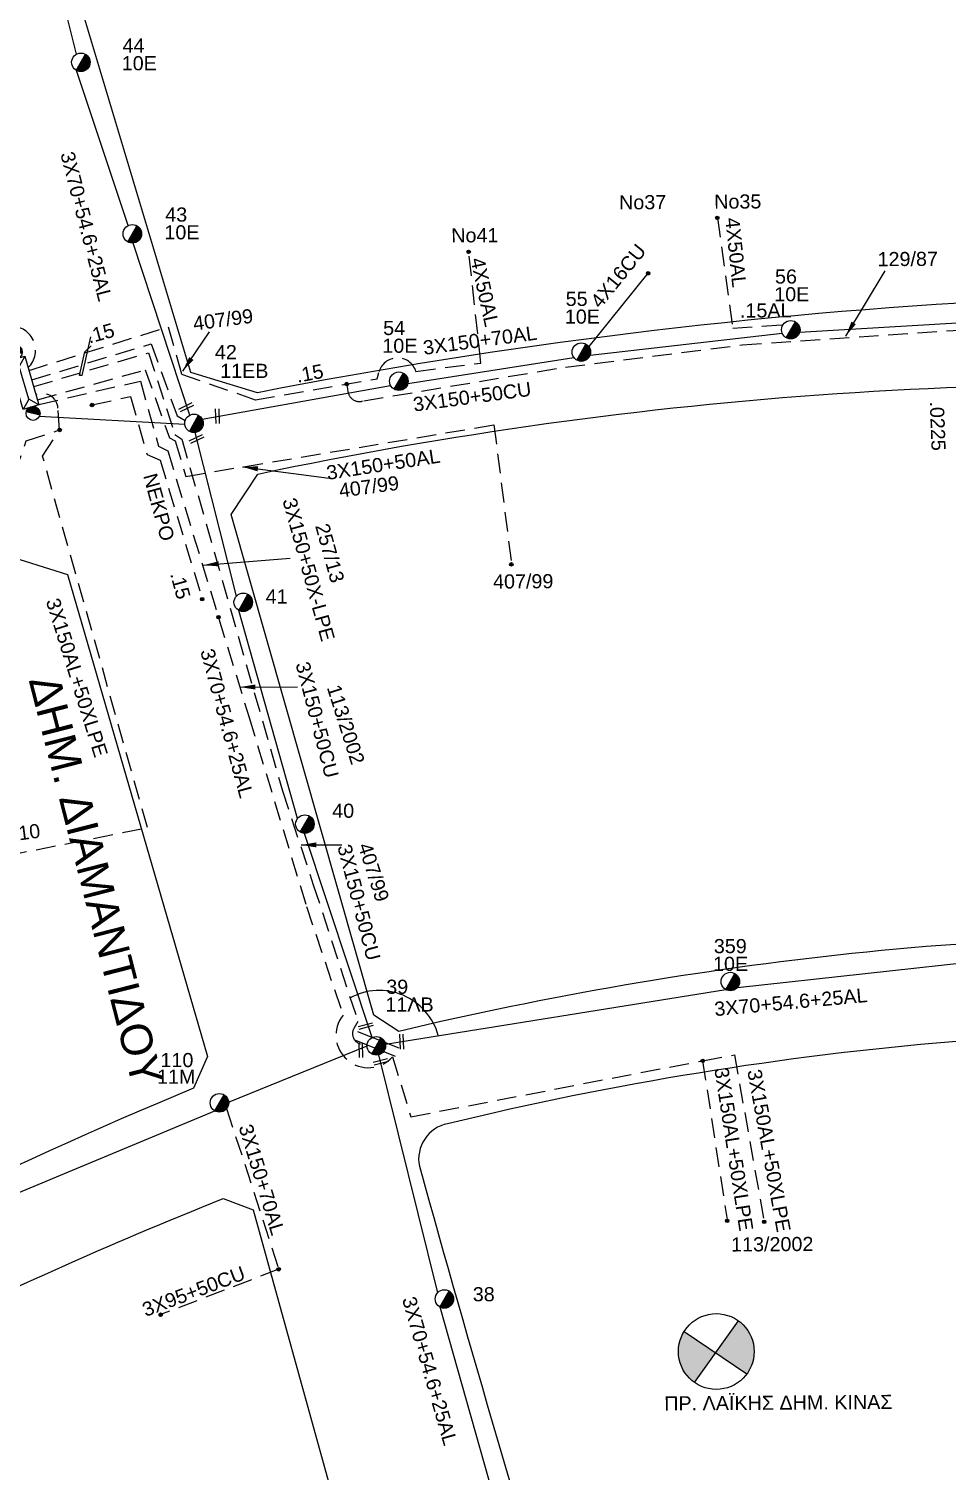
# Model space of a CAD drawing. Header units: millimetres. Extents: x 8791 to 11104, y 1833 to 2902.
# Drawn here: x 10051.8 to 10171.3, y 2605.5 to 2793.2 of the extents above; entities that cross this region are included whole.
import ezdxf
from ezdxf.enums import TextEntityAlignment as Align

# ---------------------------------------------------------------- set-up
doc = ezdxf.new("R2010")
doc.units = ezdxf.units.MM
doc.linetypes.add('DASHED', pattern=[19.05, 12.7, -6.35])
for name, color, linetype in [('Γέφυρες Εναερίου Δικτύου', 7, 'Continuous'), ('Γυμνά εναέρια ΧΤ (3Φ)   4x50AL', 7, 'Continuous'), ('Γυμνά εναέρια ΧΤ και ΦΟΠ (3Φ)   4x50+16AL', 7, 'Continuous'), ('Επιγραφές - Σχήματα', 7, 'Continuous'), ('Καλώδια ΧΤ   3x150+50AL', 7, 'DASHED'), ('Καλώδια ΧΤ   3x150+50CU', 7, 'DASHED'), ('Καλώδια ΧΤ   3x150+70AL', 7, 'DASHED'), ('Καλώδια ΧΤ   3x150AL+50XLPE', 7, 'DASHED'), ('Καλώδια ΧΤ   3x95+50CU', 7, 'DASHED'), ('Μηχανική τομή', 7, 'Continuous'), ('Στύλος ΦΜ', 7, 'Continuous'), ('Στύλος ΦΜ @ 1', 7, 'Continuous'), ('Συνδέσεις', 7, 'Continuous'), ('Συνεστραμμένα ΧΤ   3x70+54.6+25AL', 7, 'SYN_LINE'), ('Τομή', 7, 'Continuous'), ('Υποσταθμός εναέριος 2 στύλων', 7, 'Continuous'), ('Υποσταθμός πόλεως', 7, 'Continuous'), ('Υπόβαθρο ΔΕΗ', 7, 'Continuous'), ('Υπόγεια Καλώδια Δικτύου ΧΤ   .15', 7, 'DASHED'), ('Υπόγεια Καλώδια Δικτύου ΧΤ   150AL', 7, 'DASHED'), ('Υπόγεια καλώδια Παροχών ΧΤ   .0225', 7, 'DASHED')]:
    doc.layers.add(name, color=color, linetype=linetype)
doc.styles.add('ar', font='ARIAL.TTF')
doc.styles.get("Standard").update_dxf_attribs({"font": 'ARIAL.TTF'})
doc.linetypes.add('SYN_LINE', pattern='A,0.5,-0.0001,["/\\/\\/\\/",Standard,S=0.1,R=0,X=0,Y=-0.05],-0.25', length=0.7501)
doc.dimstyles.new('ISO-25', dxfattribs={"dimtxt": 2.5, "dimasz": 2.5, "dimexe": 1.25, "dimexo": 0.625, "dimtad": 1, "dimtxsty": 'Standard', "dimcen": 2.5, "dimadec": 0, "dimazin": 0, "dimtfac": 1, "dimtmove": 0, "dimatfit": 3, "dimfxl": 1, "dimarcsym": 0})

# ---------------------------------------------------------------- blocks, each defined once
blk = doc.blocks.new('ΥΠΑΡΧΩΝ ΤΣΙΜΕΝΤΕΝΙΟΣ ΣΤΥΛΟΣ')
at = {"layer": 'Στύλος ΦΜ'}
blk.add_hatch(color=256, dxfattribs=at).paths.add_polyline_path([(-1.29, -2.28, 0.574793), (2.62, 0, 0.268822), (1.3, 2.27)])
blk.add_line((-1.29, -2.28), (1.3, 2.27), dxfattribs=at)
blk.add_circle((0, 0), 2.62, dxfattribs=at)
at = {"layer": 'Στύλος ΦΜ', "flags": 4}
for tag, p in [('ΑΡΙΘΜΟΣ', (-4.68, 8.05)), ('ΤΥΠΟΣ', (-4.91, 3.03))]:
    blk.add_attdef(tag, p, '', height=4, dxfattribs=at)
blk = doc.blocks.new('ΥΠΟΣΤΑΘΜΟΣ ΕΝΑΕΡΙΟΣ ΕΠΙ 2 ΣΤΥΛΩΝ')
at = {"layer": 'Υποσταθμός εναέριος 2 στύλων', "linetype": 'Continuous'}
for points in [[(-11.97, -2.11, 0.574793), (-8.45, -0.07, 0.268822), (-9.64, 1.98)], [(9.68, -2.15, 0.574793), (13.19, -0.1, 0.268822), (12.01, 1.95)]]:
    blk.add_hatch(color=256, dxfattribs=at).paths.add_polyline_path(points)
for p, q in [((-11.97, -2.11), (-9.64, 1.98)), ((9.68, -2.15), (12.01, 1.95))]:
    blk.add_line(p, q, dxfattribs=at)
for centre in [(-10.81, -0.07), (10.84, -0.1)]:
    blk.add_circle(centre, 2.36, dxfattribs=at)
at = {"layer": 'Υποσταθμός πόλεως', "linetype": 'Continuous', "ltscale": 40}
blk.add_lwpolyline([(-8.57, 2.82), (8.57, 2.82), (8.57, -2.82), (-8.57, -2.82)], close=True, dxfattribs=at)
for points in [[(-5.75, 0), (-8.57, 2.82)], [(-8.57, -2.82), (-5.75, 0)], [(-5.75, 0), (5.75, 0)], [(5.75, 0), (8.57, 2.82)], [(8.57, -2.82), (5.75, 0)]]:
    blk.add_lwpolyline(points, dxfattribs=at)
at = {"layer": 'Υποσταθμός εναέριος 2 στύλων', "ltscale": 40, "flags": 1}
for tag, p in [('ΜΕΤΑΣΧΗΜΑΤΙΣΜΟΣ', (14.09, 2.51)), ('ΙΣΧΥΣ', (14.07, -0.28)), ('ΑΡΙΘΜΟΣ', (14.19, -3))]:
    blk.add_attdef(tag, p, '', height=1.8, dxfattribs=at)
blk = doc.blocks.new('ΤΟΜΗ')
at = {"layer": 'Τομή', "ltscale": 40}
for p, q in [((-5.68, 0), (5.68, 0)), ((5.68, -2.33), (-5.68, -2.33))]:
    blk.add_line(p, q, dxfattribs=at)
blk = doc.blocks.new('ΜΗΧΑΝΙΚΗ ΤΟΜΗ')
at = {"layer": 'Μηχανική τομή', "ltscale": 40}
for p, q in [((-1.89, 0.78), (1.89, 0.78)), ((1.89, 0), (-1.89, 0))]:
    blk.add_line(p, q, dxfattribs=at)
blk = doc.blocks.new('_ΣΥΝΔΕΣΗ')
at = {"layer": 'Συνδέσεις', "linetype": 'SYN_LINE', "ltscale": 40}
blk.add_hatch(color=256, dxfattribs=at).paths.add_polyline_path([(0.5, -0.01, 1), (-0.5, -0.01, 1)])
at = {"layer": 'Συνδέσεις'}
blk.add_circle((0, -0.01), 0.5, dxfattribs=at)

msp = doc.modelspace()

# ---------------------------------------------------------------- hatches: boundary and pattern name
at = {"layer": 'Επιγραφές - Σχήματα'}
h = msp.add_hatch(color=1, dxfattribs=at)
h.paths.add_polyline_path([(10144.16, 2625.1), (10141.2, 2620.94), (10145.24, 2618.21, 0.158648), (10146.19, 2621.11, 0.239646)])
h.paths.add_polyline_path([(10141.2, 2620.94), (10137.08, 2623.73, 0.140748), (10136.33, 2621.11, 0.245453), (10138.44, 2617.07)])

# ---------------------------------------------------------------- linework, layer by layer
at = {"layer": 'Γέφυρες Εναερίου Δικτύου', "color": 30, "linetype": 'DASHED', "ltscale": 0.2}
msp.add_lwpolyline([(10030.84, 2727.56), (10049.92, 2735.33), (10051.47, 2739.62), (10055.81, 2741.04), (10055.59, 2743.88, 0.507875), (10052.72, 2745.65, -39.697215)], format="xyb", dxfattribs=at)
at = {"layer": 'Γυμνά εναέρια ΧΤ (3Φ)   4x50AL', "color": 27, "linetype": 'DASHED', "ltscale": 0.2}
msp.add_lwpolyline([(10141.41, 2768.63), (10143.4, 2754.29)], dxfattribs=at)
at = {"layer": 'Γυμνά εναέρια ΧΤ (3Φ)   4x50AL', "color": 85, "linetype": 'DASHED', "ltscale": 0.2}
msp.add_lwpolyline([(10110.62, 2749.74), (10109.05, 2764.22)], dxfattribs=at)
at = {"layer": 'Γυμνά εναέρια ΧΤ και ΦΟΠ (3Φ)   4x50+16AL', "color": 27}
for points in [[(10152.1, 2753.75), (10179.92, 2755.42)], [(10124.83, 2750.74), (10149.83, 2753.62)], [(10101.12, 2747.07), (10122.72, 2750.45)], [(10074.36, 2742.44), (10098.88, 2746.82)]]:
    msp.add_lwpolyline(points, dxfattribs=at)
at = {"layer": 'Γυμνά εναέρια ΧΤ και ΦΟΠ (3Φ)   4x50+16AL', "color": 27, "linetype": 'SYN_LINE', "ltscale": 20}
msp.add_lwpolyline([(10053.14, 2742.82), (10072.12, 2741.77)], dxfattribs=at)
at = {"layer": 'Επιγραφές - Σχήματα', "color": 7, "linetype": 'SYN_LINE', "ltscale": 15}
msp.add_line((10124.35, 2751.45), (10132.41, 2761.42), dxfattribs=at)
at = {"layer": 'Επιγραφές - Σχήματα', "ltscale": 20}
msp.add_lwpolyline([(10059.84, 2753.16), (10058.7, 2748.1), (10058.4, 2748.1), (10059.07, 2751.2), (10059.91, 2751.98)], dxfattribs=at)
at = {"layer": 'Επιγραφές - Σχήματα', "color": 1}
for points in [[(10138.44, 2617.07), (10144.16, 2625.1)], [(10137.08, 2623.73), (10145.24, 2618.21)]]:
    msp.add_lwpolyline(points, dxfattribs=at)
msp.add_circle((10141.26, 2621.11), 4.93, dxfattribs=at)
at = {"layer": 'Επιγραφές - Σχήματα', "ltscale": 20}
msp.add_arc((10097.4, 2660.13), 7.96, 15.2404, 118.8807, dxfattribs=at)
at = {"layer": 'Καλώδια ΧΤ   3x150+50AL', "color": 85, "ltscale": 0.2}
msp.add_lwpolyline([(10102.18, 2748.65), (10110.62, 2749.74)], dxfattribs=at)
at = {"layer": 'Καλώδια ΧΤ   3x150+50AL', "color": 1, "ltscale": 0.2}
msp.add_lwpolyline([(10052.93, 2744.95), (10066.94, 2748.84), (10070.11, 2739.99), (10070.84, 2739.63), (10072.22, 2734.99), (10112.33, 2741.69), (10114.61, 2723.54)], dxfattribs=at)
at = {"layer": 'Καλώδια ΧΤ   3x150+50CU', "color": 85, "ltscale": 0.2}
msp.add_lwpolyline([(10093.18, 2747.01), (10093.33, 2746.01, 0.486216), (10095.4, 2744.84), (10121.63, 2749.2), (10144.63, 2752.11), (10173.8, 2754.08, 0.49466), (10175.33, 2756.39), (10177.98, 2756.47), (10178.47, 2756.99, -0.736401), (10180.29, 2756.12)], format="xyb", dxfattribs=at)
at = {"layer": 'Καλώδια ΧΤ   3x150+50CU', "color": 173, "ltscale": 0.2}
msp.add_lwpolyline([(10053.1, 2744.35), (10066.32, 2747.39), (10068.67, 2738.92), (10069.87, 2738.33), (10080.46, 2703.61), (10087.92, 2679.04), (10092.69, 2664.88)], dxfattribs=at)
at = {"layer": 'Καλώδια ΧΤ   3x150+50CU', "color": 2, "ltscale": 0.2}
msp.add_lwpolyline([(10070.8, 2740.44), (10071.72, 2739.82), (10084.79, 2694.08), (10088.82, 2681.86), (10094.63, 2664.05), (10094.11, 2663.16, 0.721855), (10095.86, 2661.2)], format="xyb", dxfattribs=at)
at = {"layer": 'Καλώδια ΧΤ   3x150+50CU', "color": 173, "ltscale": 0.2}
msp.add_lwpolyline([(10092.69, 2664.88, 0.974029), (10099.13, 2659.46), (10101.51, 2651.65), (10139.47, 2658.95)], format="xyb", dxfattribs=at)
at = {"layer": 'Καλώδια ΧΤ   3x150+70AL', "color": 1, "ltscale": 0.2}
msp.add_lwpolyline([(10077.54, 2652.73), (10084.31, 2631.83)], dxfattribs=at)
at = {"layer": 'Καλώδια ΧΤ   3x150AL+50XLPE', "color": 30, "linetype": 'DASHED', "ltscale": 0.2}
msp.add_lwpolyline([(10049.02, 2685.66), (10067.23, 2689.28), (10053.59, 2737.61), (10055.81, 2741.04)], dxfattribs=at)
at = {"layer": 'Καλώδια ΧΤ   3x150AL+50XLPE', "color": 173, "ltscale": 0.2}
for points in [[(10139.47, 2658.95), (10143.62, 2659.7), (10147.49, 2637.97)], [(10139.47, 2658.95), (10142.71, 2638.03)]]:
    msp.add_lwpolyline(points, dxfattribs=at)
at = {"layer": 'Καλώδια ΧΤ   3x95+50CU', "color": 1, "ltscale": 0.2}
msp.add_lwpolyline([(10084.31, 2631.83), (10068.94, 2625.91)], dxfattribs=at)
at = {"layer": 'Συνεστραμμένα ΧΤ   3x70+54.6+25AL', "color": 151, "ltscale": 20}
for points in [[(10058.02, 2789.94), (10052.67, 2811.31)], [(10064.72, 2767.62), (10057.98, 2787.82)], [(10072.76, 2742.97), (10065.36, 2765.35)], [(10078.81, 2719.41), (10073.45, 2740.7)], [(10086.78, 2690.49), (10079.11, 2717.55)], [(10096.48, 2661.97), (10087.66, 2688.54)]]:
    msp.add_lwpolyline(points, dxfattribs=at)
at = {"layer": 'Συνεστραμμένα ΧΤ   3x70+54.6+25AL', "color": 2, "ltscale": 20}
for points in [[(10144.03, 2668.5), (10177.25, 2672.13)], [(10098.21, 2661.1), (10142.49, 2668.2)]]:
    msp.add_lwpolyline(points, dxfattribs=at)
at = {"layer": 'Συνεστραμμένα ΧΤ   3x70+54.6+25AL', "color": 1, "ltscale": 20}
for points in [[(10077.8, 2653.58), (10095.82, 2660.87)], [(10097.32, 2659.73), (10105, 2628.77)], [(10047.78, 2640.69), (10076.01, 2652.43)], [(10105.28, 2626.91), (10113.92, 2596.39)]]:
    msp.add_lwpolyline(points, dxfattribs=at)
at = {"layer": 'Υπόβαθρο ΔΕΗ'}
for points in [[(10464.66, 2749.53), (10430.55, 2692.33, 0.059767), (10331.34, 2739.07, 0.081298), (10179.08, 2757.89, 0.034826), (10081.55, 2745.88), (10072.87, 2748.49), (10056.09, 2804.49), (10058.57, 2810.89, -0.055188), (10195.2, 2827.22, -0.064496), (10345.96, 2803.35, -0.060424), (10464.66, 2749.53, -1.462523)], [(10424.72, 2682.64), (10389.27, 2623.77, 0.054923), (10282.05, 2665.93, 0.080919), (10158.91, 2672.9, 0.031708), (10099.93, 2662.77), (10096.68, 2664.87), (10078.15, 2730.04), (10081.59, 2735.29, -0.070138), (10233.09, 2745.61, -0.083744), (10354.94, 2720.22, -0.033469), (10424.72, 2682.64, -7.744932)], [(10048.99, 2724.68), (10056.85, 2722.2), (10075.06, 2659.49), (10073.24, 2655.36, 0.036603), (10000.19, 2618.79, 0.054688), (9926.79, 2563.29, 0.043684), (9871.1, 2496.51, 0.072082), (9849.58, 2451.16), (9799.52, 2475.82), (9797.61, 2484.33, -0.120689), (9822.44, 2548.88, -0.07379), (9882.42, 2622.81, -0.056166), (9964.16, 2683.63, -0.027713), (10048.99, 2724.68, -1.294944)], [(10106.3, 2650.75, 0.415674), (10102.62, 2645.24, 0.007297), (10123.41, 2574.39, -0.057165), (10205.96, 2581.74, -0.088469), (10315.92, 2554.25, -0.016132), (10340.5, 2542.91, 0.007039), (10383.16, 2613.11, 0.056666), (10290.32, 2651.18, 0.069942), (10171.99, 2661.43, 0.03846), (10106.3, 2650.75, 8.500528)]]:
    msp.add_lwpolyline(points, format="xyb", dxfattribs=at)
msp.add_lwpolyline([(10077.08, 2641.02), (10080.98, 2639.53), (10101.04, 2567.21, 0.030428), (10072.32, 2552.37, 0.043365), (10019.85, 2519.74, 0.054705), (9961.39, 2462.93, 0.108341), (9935.01, 2414.79), (9862.46, 2446.44), (9861.52, 2448.93, -0.104455), (9906.92, 2522.97, -0.088961), (9992.05, 2598.9, -0.039388)], format="xyb", close=True, dxfattribs=at)
at = {"layer": 'Υπόγεια Καλώδια Δικτύου ΧΤ   .15', "color": 6, "ltscale": 0.2}
msp.add_lwpolyline([(10036.93, 2791.47), (10048.16, 2754.39), (10049.15, 2754.48, -0.725924), (10051.71, 2749.14)], format="xyb", dxfattribs=at)
at = {"layer": 'Υπόγεια Καλώδια Δικτύου ΧΤ   .15', "color": 85, "ltscale": 0.2}
msp.add_lwpolyline([(10051.82, 2748.77), (10069.92, 2754.46), (10071.67, 2748.3), (10081.28, 2744.96)], dxfattribs=at)
at = {"layer": 'Υπόγεια Καλώδια Δικτύου ΧΤ   .15', "color": 151, "ltscale": 0.2}
msp.add_lwpolyline([(10052.17, 2747.55), (10067.73, 2752.24), (10071.08, 2742.88), (10072.15, 2742.25)], dxfattribs=at)
at = {"layer": 'Υπόγεια Καλώδια Δικτύου ΧΤ   .15', "color": 2, "ltscale": 0.2}
msp.add_lwpolyline([(10052.43, 2746.68), (10067.38, 2751.08), (10070.8, 2740.44)], dxfattribs=at)
at = {"layer": 'Υπόγεια Καλώδια Δικτύου ΧΤ   .15', "color": 85, "ltscale": 0.2}
msp.add_lwpolyline([(10081.28, 2744.96), (10097.13, 2747.69), (10097.33, 2748.49, -0.754155), (10102.18, 2748.65, -0.613182)], format="xyb", dxfattribs=at)
at = {"layer": 'Υπόγεια Καλώδια Δικτύου ΧΤ   .15', "color": 0, "ltscale": 0.2}
msp.add_lwpolyline([(10060.04, 2744.28), (10065.05, 2745.4), (10067.18, 2737.84), (10068.88, 2737.1), (10074.37, 2719.01)], dxfattribs=at)
at = {"layer": 'Υπόγεια Καλώδια Δικτύου ΧΤ   150AL', "color": 27, "linetype": 'DASHED', "ltscale": 0.2}
msp.add_lwpolyline([(10143.4, 2754.29), (10149.95, 2754.74)], dxfattribs=at)

# ---------------------------------------------------------------- block references
at = {"layer": 'Μηχανική τομή'}
for p, xscale, yscale, zscale, rotation in [((10072.37, 2743.81), 0.5104822389463345, 0.5104822389463345, 0.5104822389463345, 25.66480515339274), ((10076.54, 2742.83), 0.5104822389462812, 0.5104822389462812, 0.5104822389462812, 91.8555585408638), ((10073.7, 2739.68), 0.5104822389463345, 0.5104822389463345, 0.5104822389463345, 25.66480515339274), ((10095.68, 2663.27), 0.5104822389462478, 0.5104822389462478, 0.5104822389462478, 14.66178387958995), ((10095.21, 2660.33), 0.5104822389462812, 0.5104822389462812, 0.5104822389462812, 91.8555585408638), ((10100.51, 2661.44), 0.5104822389462812, 0.5104822389462812, 0.5104822389462812, 91.8555585408638), ((10097.66, 2658.62), 0.5104822389462478, 0.5104822389462478, 0.5104822389462478, 14.66178387958995)]:
    msp.add_blockref('ΜΗΧΑΝΙΚΗ ΤΟΜΗ', p, dxfattribs=dict(at, xscale=xscale, yscale=yscale, zscale=zscale, rotation=rotation))
at = {"layer": 'Στύλος ΦΜ @ 1', "ltscale": 40}
ref = msp.add_blockref('ΥΠΑΡΧΩΝ ΤΣΙΜΕΝΤΕΝΙΟΣ ΣΤΥΛΟΣ', (10058.57, 2788.87), dxfattribs=dict(at, xscale=0.4594340150515993, yscale=0.4594340150515993, zscale=0.4594340150515993))
ref.add_attrib('ΤΥΠΟΣ', '10E', (10063.89, 2787.83), dxfattribs={"layer": 'Στύλος ΦΜ', "height": 1.838, "flags": 4})
ref.add_attrib('ΑΡΙΘΜΟΣ', '44', (10064, 2790.14), dxfattribs={"layer": 'Στύλος ΦΜ', "height": 1.838, "flags": 4})
ref = msp.add_blockref('ΥΠΑΡΧΩΝ ΤΣΙΜΕΝΤΕΝΙΟΣ ΣΤΥΛΟΣ', (10065.27, 2766.55), dxfattribs=dict(at, xscale=0.4594340150515993, yscale=0.4594340150515993, zscale=0.4594340150515993))
ref.add_attrib('ΤΥΠΟΣ', '10E', (10069.44, 2765.83), dxfattribs={"layer": 'Στύλος ΦΜ', "height": 1.838, "flags": 4})
ref.add_attrib('ΑΡΙΘΜΟΣ', '43', (10069.55, 2768.14), dxfattribs={"layer": 'Στύλος ΦΜ', "height": 1.838, "flags": 4})
ref = msp.add_blockref('ΥΠΑΡΧΩΝ ΤΣΙΜΕΝΤΕΝΙΟΣ ΣΤΥΛΟΣ', (10150.95, 2754.07), dxfattribs=dict(at, xscale=0.4594340150515993, yscale=0.4594340150515993, zscale=0.4594340150515993))
ref.add_attrib('ΤΥΠΟΣ', '10E', (10148.8, 2757.77), dxfattribs={"layer": 'Στύλος ΦΜ', "height": 1.838, "flags": 4})
ref.add_attrib('ΑΡΙΘΜΟΣ', '56', (10148.9, 2760.08), dxfattribs={"layer": 'Στύλος ΦΜ', "height": 1.838, "flags": 4})
ref = msp.add_blockref('ΥΠΑΡΧΩΝ ΤΣΙΜΕΝΤΕΝΙΟΣ ΣΤΥΛΟΣ', (10123.7, 2751.16), dxfattribs=dict(at, xscale=0.4594340150515993, yscale=0.4594340150515993, zscale=0.4594340150515993))
ref.add_attrib('ΤΥΠΟΣ', '10E', (10121.55, 2754.86), dxfattribs={"layer": 'Στύλος ΦΜ', "height": 1.838, "flags": 4})
ref.add_attrib('ΑΡΙΘΜΟΣ', '55', (10121.66, 2757.17), dxfattribs={"layer": 'Στύλος ΦΜ', "height": 1.838, "flags": 4})
ref = msp.add_blockref('ΥΠΑΡΧΩΝ ΤΣΙΜΕΝΤΕΝΙΟΣ ΣΤΥΛΟΣ', (10099.95, 2747.37), dxfattribs=dict(at, xscale=0.4594340150515993, yscale=0.4594340150515993, zscale=0.4594340150515993))
ref.add_attrib('ΤΥΠΟΣ', '10E', (10097.8, 2751.07), dxfattribs={"layer": 'Στύλος ΦΜ', "height": 1.838, "flags": 4})
ref.add_attrib('ΑΡΙΘΜΟΣ', '54', (10097.91, 2753.38), dxfattribs={"layer": 'Στύλος ΦΜ', "height": 1.838, "flags": 4})
ref = msp.add_blockref('ΥΠΑΡΧΩΝ ΤΣΙΜΕΝΤΕΝΙΟΣ ΣΤΥΛΟΣ', (10073.29, 2741.89), dxfattribs=dict(at, xscale=0.4594340150515993, yscale=0.4594340150515993, zscale=0.4594340150515993))
ref.add_attrib('ΤΥΠΟΣ', '11ΕΒ', (10076.7, 2747.8), dxfattribs={"layer": 'Στύλος ΦΜ', "height": 1.838, "flags": 4})
ref.add_attrib('ΑΡΙΘΜΟΣ', '42', (10076.01, 2750.24), dxfattribs={"layer": 'Στύλος ΦΜ', "height": 1.838, "flags": 4})
ref = msp.add_blockref('ΥΠΑΡΧΩΝ ΤΣΙΜΕΝΤΕΝΙΟΣ ΣΤΥΛΟΣ', (10079.7, 2718.6), dxfattribs=dict(at, xscale=0.4594340150515993, yscale=0.4594340150515993, zscale=0.4594340150515993))
ref.add_attrib('ΤΥΠΟΣ', '41', (10082.62, 2718.44), dxfattribs={"layer": 'Στύλος ΦΜ', "height": 1.838, "flags": 4})
ref = msp.add_blockref('ΥΠΑΡΧΩΝ ΤΣΙΜΕΝΤΕΝΙΟΣ ΣΤΥΛΟΣ', (10087.72, 2689.74), dxfattribs=dict(at, xscale=0.4594340150515993, yscale=0.4594340150515993, zscale=0.4594340150515993))
ref.add_attrib('ΤΥΠΟΣ', '40', (10091.28, 2690.56), dxfattribs={"layer": 'Στύλος ΦΜ', "height": 1.838, "flags": 4})
at = {"layer": 'Στύλος ΦΜ @ 1', "ltscale": 40, "xscale": 0.4594340150515993, "yscale": 0.4594340150515993, "zscale": 0.4594340150515993}
msp.add_blockref('ΥΠΑΡΧΩΝ ΤΣΙΜΕΝΤΕΝΙΟΣ ΣΤΥΛΟΣ', (10143.09, 2669.25), dxfattribs=at).add_auto_attribs({'ΤΥΠΟΣ': '10E', 'ΑΡΙΘΜΟΣ': '359'})
at = {"layer": 'Στύλος ΦΜ @ 1', "ltscale": 40}
ref = msp.add_blockref('ΥΠΑΡΧΩΝ ΤΣΙΜΕΝΤΕΝΙΟΣ ΣΤΥΛΟΣ', (10097.02, 2660.89), dxfattribs=dict(at, xscale=0.4594340150515993, yscale=0.4594340150515993, zscale=0.4594340150515993))
ref.add_attrib('ΤΥΠΟΣ', '11ΛB', (10098.2, 2665.35), dxfattribs={"layer": 'Στύλος ΦΜ', "height": 1.838, "flags": 4})
ref.add_attrib('ΑΡΙΘΜΟΣ', '39', (10098.31, 2667.66), dxfattribs={"layer": 'Στύλος ΦΜ', "height": 1.838, "flags": 4})
ref = msp.add_blockref('ΥΠΑΡΧΩΝ ΤΣΙΜΕΝΤΕΝΙΟΣ ΣΤΥΛΟΣ', (10076.6, 2653.47), dxfattribs=dict(at, xscale=0.4594340150515993, yscale=0.4594340150515993, zscale=0.4594340150515993))
ref.add_attrib('ΤΥΠΟΣ', '11M', (10068.48, 2655.96), dxfattribs={"layer": 'Στύλος ΦΜ', "height": 1.838, "flags": 4})
ref.add_attrib('ΑΡΙΘΜΟΣ', '110', (10068.93, 2658.12), dxfattribs={"layer": 'Στύλος ΦΜ', "height": 1.838, "flags": 4})
ref = msp.add_blockref('ΥΠΑΡΧΩΝ ΤΣΙΜΕΝΤΕΝΙΟΣ ΣΤΥΛΟΣ', (10105.88, 2627.95), dxfattribs=dict(at, xscale=0.4594340150515993, yscale=0.4594340150515993, zscale=0.4594340150515993))
ref.add_attrib('ΤΥΠΟΣ', '38', (10109.57, 2627.65), dxfattribs={"layer": 'Στύλος ΦΜ', "height": 1.838, "flags": 4})
at = {"layer": 'Συνδέσεις', "xscale": 0.4594340150518314, "yscale": 0.4594340150518314, "zscale": 0.4594340150518314}
for p in [(10141.39, 2768.63), (10109.03, 2764.22), (10132.4, 2761.42), (10093.17, 2747.01), (10060.03, 2744.28), (10055.8, 2741.04), (10114.59, 2723.54), (10074.36, 2719.01), (10076.48, 2716.67), (10139.49, 2658.95), (10142.67, 2638.13), (10147.49, 2638), (10084.32, 2631.82), (10068.95, 2625.9)]:
    msp.add_blockref('_ΣΥΝΔΕΣΗ', p, dxfattribs=at)
at = {"layer": 'Τομή', "xscale": 0.5104822389462519, "yscale": 0.5104822389462519, "zscale": 0.5104822389462519, "rotation": 158.2310741918878}
msp.add_blockref('ΤΟΜΗ', (10096.82, 2660.58), dxfattribs=at)
at = {"layer": 'Υποσταθμός εναέριος 2 στύλων', "xscale": 0.3838943812305201, "yscale": 0.3838943812305201, "zscale": 0.3838943812305201, "rotation": 106.2443179638723}
msp.add_blockref('ΥΠΟΣΤΑΘΜΟΣ ΕΝΑΕΡΙΟΣ ΕΠΙ 2 ΣΤΥΛΩΝ', (10051.16, 2747.16), dxfattribs=at)

# ---------------------------------------------------------------- texts
at = {"layer": 'Γυμνά εναέρια ΧΤ (3Φ)   4x50AL', "ltscale": 20}
for rotation, p in [(275.8825, (10143.81, 2764.13)), (282.1817, (10111.13, 2758.97))]:
    msp.add_text('4X50AL', height=1.838, rotation=rotation, dxfattribs=at).set_placement(p, align=Align.MIDDLE)
at = {"layer": 'Επιγραφές - Σχήματα', "ltscale": 20, "attachment_point": 1, "style": 'ar'}
for s, insert, char_height, width, rotation in [('Νο37', (10128.6, 2771.56), 1.838, 7.5996, 0.4058), ('Νο35', (10140.98, 2771.65), 1.838, 7.5996, 0.4058), ('Νο41', (10106.76, 2767.26), 1.838, 7.5996, 0.4058), ('4Χ16CU', (10124.73, 2757.88), 1.838, 6.5825, 51.0681), ('129/87', (10162.24, 2764.17), 1.838, 7.5996, 0.4058), ('407/99', (10073.06, 2755.78), 1.838, 7.5996, 7.619), ('407/99', (10092.04, 2734.04), 1.838, 7.5996, 7.619), ('407/99', (10112.2, 2722.22), 1.838, 7.5996, 0.4058), ('ΔΗΜ. ΔΙΑΜΑΝΤΙΔΟΥ', (10055.72, 2709.5), 4.0839, 55.93, 284.3333), ('113/2002', (10092.31, 2708.08), 1.838, 7.5996, 287.6499), ('279/10', (10045.36, 2688.78), 1.838, 7.5996, 7.619), ('407/99', (10096.37, 2687.5), 1.838, 7.5996, 287.6499), ('113/2002', (10143.18, 2635.96), 1.838, 7.5996, 0.4058)]:
    msp.add_mtext(s, dxfattribs=dict(at, insert=insert, char_height=char_height, width=width, rotation=rotation))
at = {"layer": 'Επιγραφές - Σχήματα', "color": 1, "ltscale": 20, "insert": (10134.48, 2615.27), "char_height": 1.8377, "width": 37.4136, "attachment_point": 1, "rotation": 0.4058, "style": 'ar'}
msp.add_mtext('ΠΡ. ΛΑΪΚΗΣ ΔΗΜ. ΚΙΝΑΣ', dxfattribs=at)
at = {"layer": 'Καλώδια ΧΤ   3x150+50AL', "ltscale": 0.2}
msp.add_text('3X150+50AL', height=1.838, rotation=8.7652, dxfattribs=at).set_placement((10097.92, 2736.57), align=Align.MIDDLE)
at = {"layer": 'Καλώδια ΧΤ   3x150+50AL', "ltscale": 20, "insert": (10102.99, 2752.62), "char_height": 1.838, "width": 20.7067, "attachment_point": 1, "rotation": 7.6692, "style": 'ar'}
msp.add_mtext('3Χ150+70AL', dxfattribs=at)
at = {"layer": 'Καλώδια ΧΤ   3x150+50CU', "ltscale": 0.2}
for p in [(10089.33, 2703.32), (10094.77, 2679.56)]:
    msp.add_text('3X150+50CU', height=1.838, rotation=284.5465, dxfattribs=at).set_placement(p, align=Align.MIDDLE)
at = {"layer": 'Καλώδια ΧΤ   3x150+50CU', "ltscale": 20, "insert": (10101.69, 2745.24), "char_height": 1.838, "width": 20.7067, "attachment_point": 1, "rotation": 7.6692, "style": 'ar'}
msp.add_mtext('3Χ150+50CU', dxfattribs=at)
at = {"layer": 'Καλώδια ΧΤ   3x150+50CU', "color": 0, "ltscale": 0.2, "attachment_point": 1, "style": 'ar'}
for s, insert, char_height, width, rotation in [('ΝΕΚΡΟ      .15', (10068.43, 2735.56), 1.8377, 21.2028, 285.3499), ('3X150+50X-LPE', (10086.56, 2732.37), 1.8377, 18.0036, 285.4104), ('257/13', (10090.82, 2729.04), 1.838, 10.1385, 285.4104)]:
    msp.add_mtext(s, dxfattribs=dict(at, insert=insert, char_height=char_height, width=width, rotation=rotation))
at = {"layer": 'Καλώδια ΧΤ   3x150+70AL', "ltscale": 0.2}
msp.add_text('3X150+70AL', height=1.838, rotation=286.8901, dxfattribs=at).set_placement((10082.13, 2643.48), align=Align.MIDDLE)
at = {"layer": 'Καλώδια ΧΤ   3x150AL+50XLPE', "ltscale": 0.2}
for rotation, p in [(287.2957, (10058.06, 2708.81)), (278.8049, (10143.55, 2647.44)), (280.4166, (10148.13, 2647.25))]:
    msp.add_text('3X150AL+50XLPE', height=1.8377, rotation=rotation, dxfattribs=at).set_placement(p, align=Align.MIDDLE)
at = {"layer": 'Καλώδια ΧΤ   3x95+50CU', "ltscale": 0.2}
msp.add_text('3X95+50CU', height=1.838, rotation=20.7376, dxfattribs=at).set_placement((10073.25, 2628.95), align=Align.MIDDLE)
at = {"layer": 'Συνεστραμμένα ΧΤ   3x70+54.6+25AL', "ltscale": 20}
for rotation, p in [(284.5362, (10059.28, 2767.52)), (285.081, (10077.58, 2702.86)), (5.2978, (10150.96, 2666.59)), (285.9586, (10103.98, 2618.59))]:
    msp.add_text('3X70+54.6+25AL', height=1.8377, rotation=rotation, dxfattribs=at).set_placement(p, align=Align.MIDDLE)
at = {"layer": 'Υπόγεια Καλώδια Δικτύου ΧΤ   .15', "ltscale": 0.2}
for rotation, p in [(15.3828, (10061.15, 2753.61)), (10.8763, (10088.35, 2748.39))]:
    msp.add_text('.15', height=1.838, rotation=rotation, dxfattribs=at).set_placement(p, align=Align.MIDDLE)
at = {"layer": 'Υπόγεια Καλώδια Δικτύου ΧΤ   150AL', "ltscale": 20, "insert": (10144.33, 2757.48), "char_height": 1.838, "width": 7.5996, "attachment_point": 1, "rotation": 0.4058, "style": 'ar'}
msp.add_mtext('.15AL', dxfattribs=at)
at = {"layer": 'Υπόγεια καλώδια Παροχών ΧΤ   .0225', "ltscale": 0.2}
msp.add_text('.0225', height=1.838, rotation=272.1494, dxfattribs=at).set_placement((10170.08, 2741.53), align=Align.MIDDLE)

# ---------------------------------------------------------------- leaders
at = {"layer": 'Επιγραφές - Σχήματα', "ltscale": 40}
for points in [[(10158.1, 2753.24), (10163.23, 2761.72)], [(10071.82, 2748.68), (10075.31, 2753.79)], [(10079.62, 2736.23), (10090.89, 2734.74)], [(10074.53, 2723.44), (10085.82, 2724.35)], [(10079.27, 2707.57), (10086.76, 2707.61)], [(10087.22, 2687.03), (10092.55, 2687.05)]]:
    msp.add_leader(points, dimstyle='ISO-25', override={"dimasz": 2, "dimtad": 0}, dxfattribs=at)

doc.saveas('drawing.dxf')
